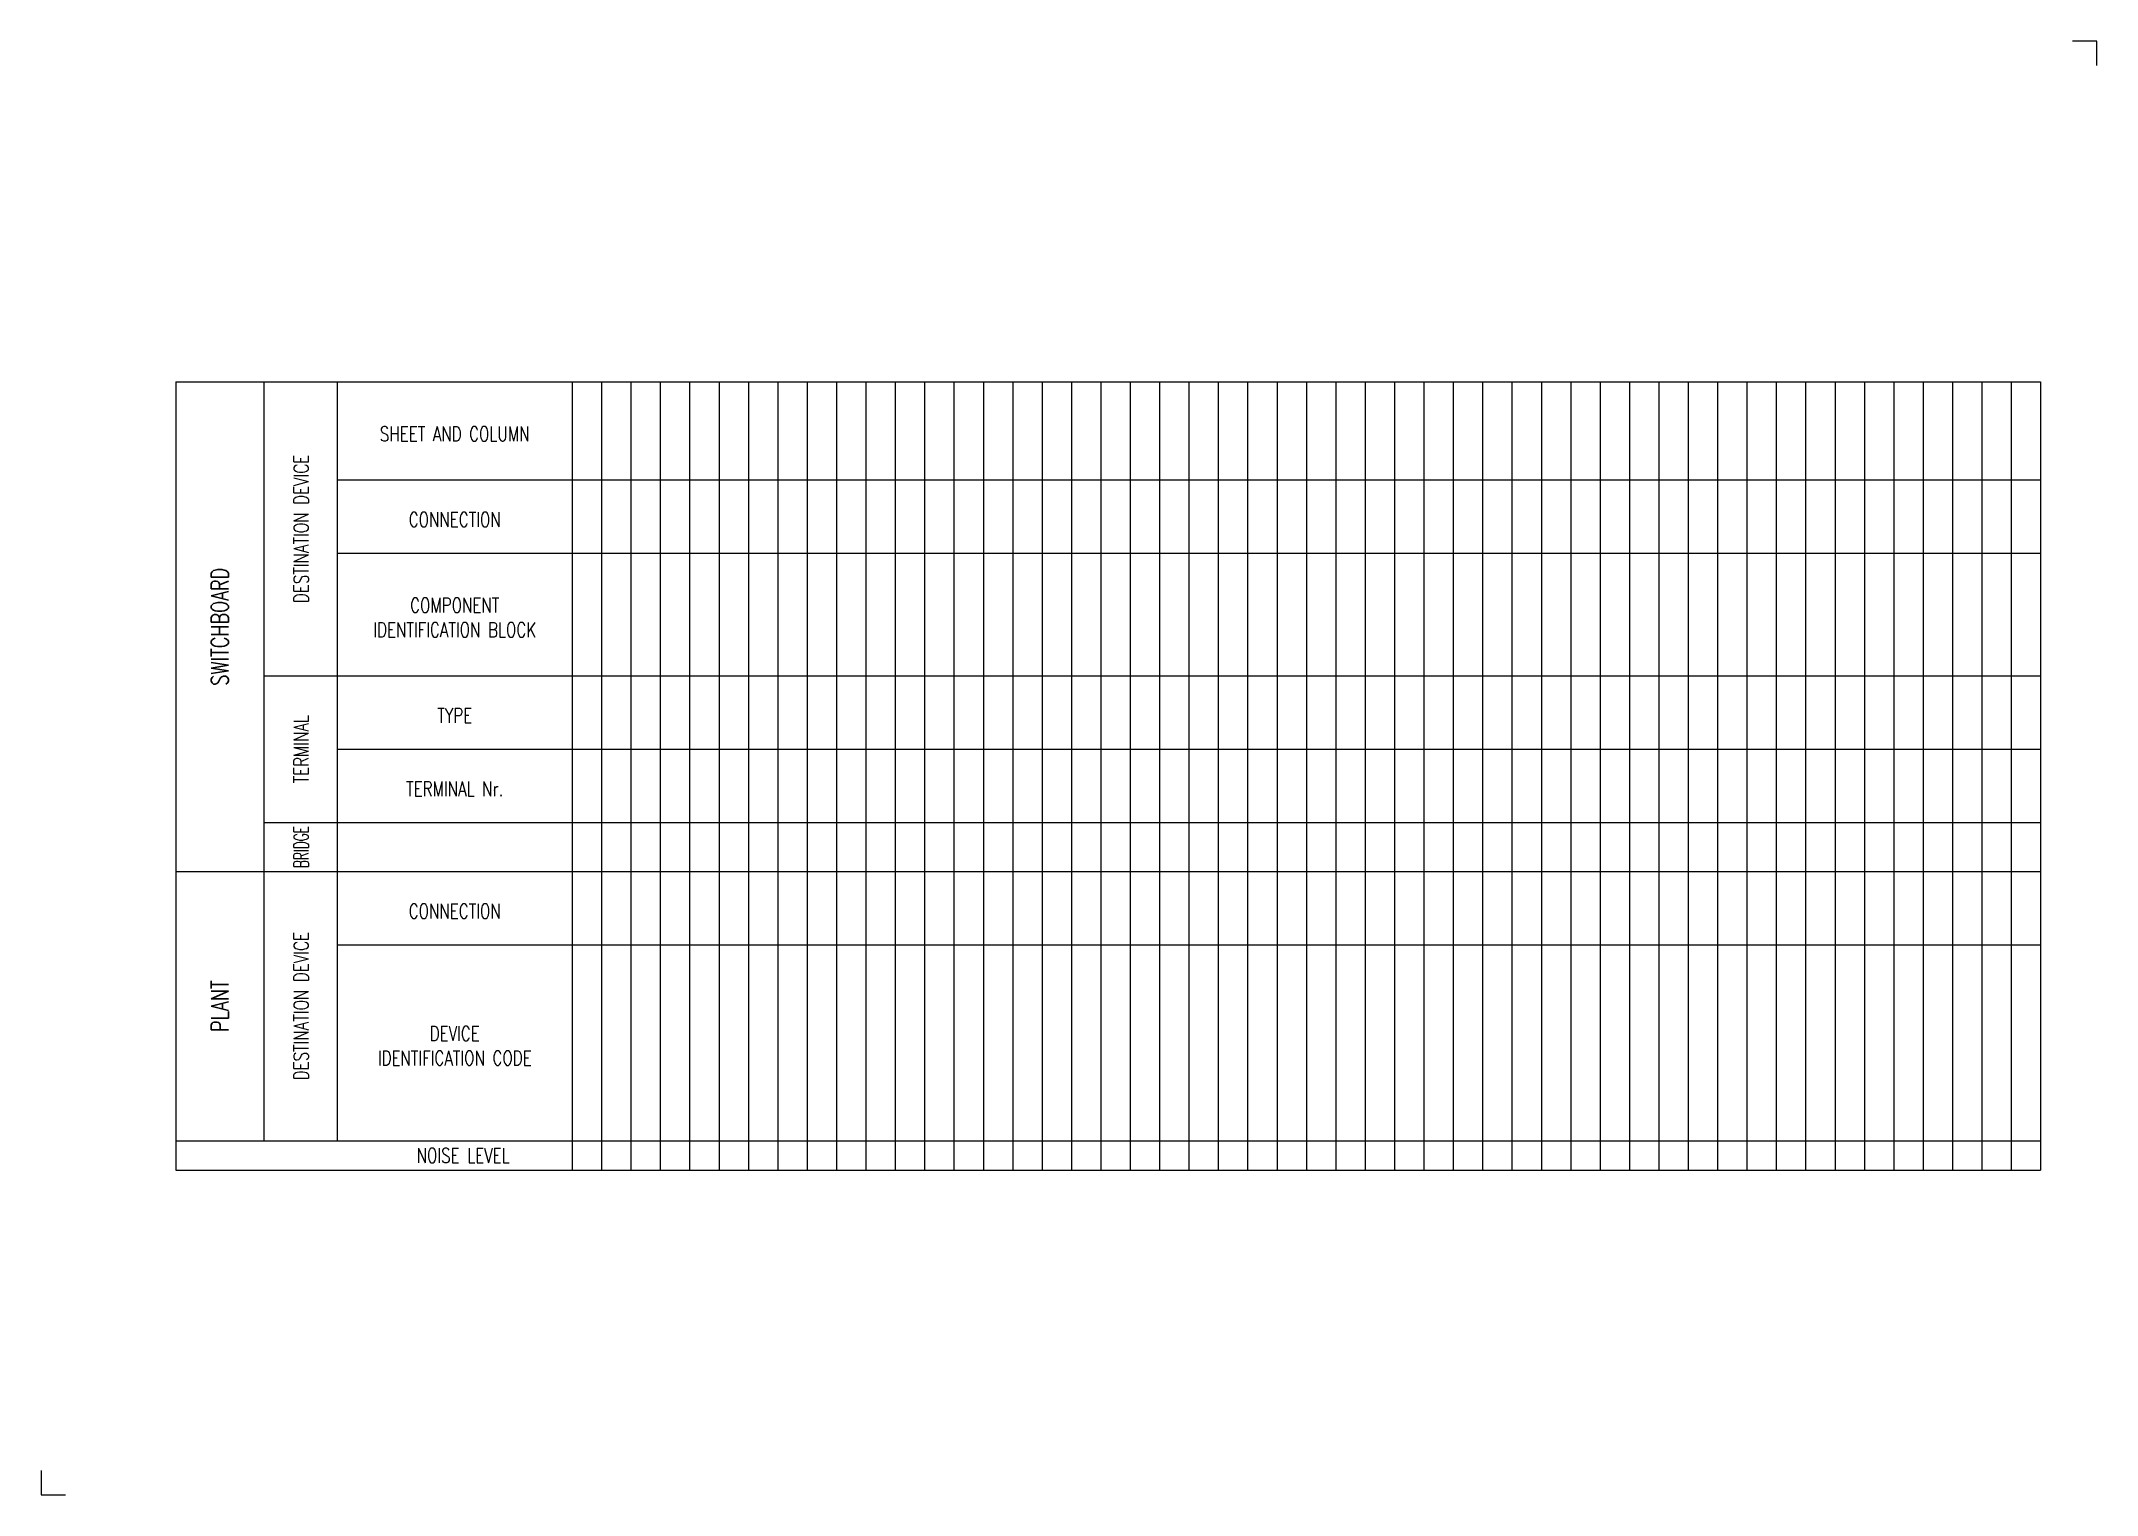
# Model space of a CAD drawing. Extents: x 0 to 420, y 0 to 297.
import ezdxf
from ezdxf.enums import TextEntityAlignment as Align

# ---------------------------------------------------------------- set-up
doc = ezdxf.new("R2010")
doc.units = 0
doc.header["$LTSCALE"] = 10
doc.header["$MEASUREMENT"] = 0
doc.layers.get('0').update_dxf_attribs({"linetype": 'CONTINUOUS'})
doc.layers.add('CART', color=7, linetype='CONTINUOUS')
doc.layers.add('CART-UK', color=7, linetype='CONTINUOUS')
doc.styles.add('ROMANS', font='romans.shx', dxfattribs={"width": 0.75})

msp = doc.modelspace()

# ---------------------------------------------------------------- linework, layer by layer
at = {"color": 9}
for points in [[(420, 292), (420, 297), (415, 297)], [(0, 5), (0, 0), (5, 0)]]:
    msp.add_lwpolyline(points, dxfattribs=at)
at = {"layer": 'CART', "color": 2}
for p, q in [((27.5, 227.36), (408.5, 227.36)), ((27.5, 227.36), (27.5, 66.36)), ((45.5, 227.36), (45.5, 72.36)), ((60.5, 227.36), (60.5, 72.36)), ((108.5, 227.36), (108.5, 66.36)), ((408.5, 227.36), (408.5, 66.36)), ((27.5, 127.36), (408.5, 127.36)), ((27.5, 72.36), (408.5, 72.36)), ((27.5, 66.36), (408.5, 66.36))]:
    msp.add_line(p, q, dxfattribs=at)
at = {"layer": 'CART', "color": 9}
for p, q in [((114.5, 227.36), (114.5, 66.36)), ((120.5, 227.36), (120.5, 66.36)), ((126.5, 227.36), (126.5, 66.36)), ((132.5, 227.36), (132.5, 66.36)), ((138.5, 227.36), (138.5, 66.36)), ((144.5, 227.36), (144.5, 66.36)), ((150.5, 227.36), (150.5, 66.36)), ((156.5, 227.36), (156.5, 66.36)), ((162.5, 227.36), (162.5, 66.36)), ((174.5, 227.36), (174.5, 66.36)), ((180.5, 227.36), (180.5, 66.36)), ((186.5, 227.36), (186.5, 66.36)), ((192.5, 227.36), (192.5, 66.36)), ((198.5, 227.36), (198.5, 66.36)), ((204.5, 227.36), (204.5, 66.36)), ((210.5, 227.36), (210.5, 66.36)), ((216.5, 227.36), (216.5, 66.36)), ((222.5, 227.36), (222.5, 66.36)), ((234.5, 227.36), (234.5, 66.36)), ((240.5, 227.36), (240.5, 66.36)), ((246.5, 227.36), (246.5, 66.36)), ((252.5, 227.36), (252.5, 66.36)), ((258.5, 227.36), (258.5, 66.36)), ((264.5, 227.36), (264.5, 66.36)), ((270.5, 227.36), (270.5, 66.36)), ((276.5, 227.36), (276.5, 66.36)), ((282.5, 227.36), (282.5, 66.36)), ((294.5, 227.36), (294.5, 66.36)), ((300.5, 227.36), (300.5, 66.36)), ((306.5, 227.36), (306.5, 66.36)), ((312.5, 227.36), (312.5, 66.36)), ((318.5, 227.36), (318.5, 66.36)), ((324.5, 227.36), (324.5, 66.36)), ((330.5, 227.36), (330.5, 66.36)), ((336.5, 227.36), (336.5, 66.36)), ((342.5, 227.36), (342.5, 66.36)), ((354.5, 227.36), (354.5, 66.36)), ((360.5, 227.36), (360.5, 66.36)), ((366.5, 227.36), (366.5, 66.36)), ((372.5, 227.36), (372.5, 66.36)), ((378.5, 227.36), (378.5, 66.36)), ((384.5, 227.36), (384.5, 66.36)), ((390.5, 227.36), (390.5, 66.36)), ((396.5, 227.36), (396.5, 66.36)), ((402.5, 227.36), (402.5, 66.36)), ((60.5, 207.36), (408.5, 207.36)), ((60.5, 192.36), (408.5, 192.36)), ((45.5, 167.36), (408.5, 167.36)), ((60.5, 152.36), (408.5, 152.36)), ((45.5, 137.36), (408.5, 137.36)), ((60.5, 112.36), (408.5, 112.36))]:
    msp.add_line(p, q, dxfattribs=at)
at = {"layer": 'CART', "color": 7}
for p, q in [((168.5, 227.36), (168.5, 66.36)), ((228.5, 227.36), (228.5, 66.36)), ((288.5, 227.36), (288.5, 66.36)), ((348.5, 227.36), (348.5, 66.36))]:
    msp.add_line(p, q, dxfattribs=at)

# ---------------------------------------------------------------- texts
at = {"layer": 'CART-UK', "color": 9, "style": 'ROMANS', "width": 0.75}
for s, p in [('SHEET AND COLUMN', (84.5, 216.75)), ('CONNECTION', (84.5, 199.25)), ('COMPONENT', (84.5, 181.75)), ('IDENTIFICATION BLOCK', (84.5, 176.75)), ('TYPE', (84.5, 159.25)), ('TERMINAL Nr.', (84.5, 144.25)), ('CONNECTION', (84.5, 119.25)), ('DEVICE', (84.5, 94.25)), ('IDENTIFICATION CODE', (84.5, 89.25)), ('NOISE LEVEL', (86.22, 69.36))]:
    msp.add_text(s, height=3, dxfattribs=at).set_placement(p, align=Align.MIDDLE)
at = {"layer": 'CART-UK', "color": 9, "style": 'ROMANS'}
for s, width, p in [('DESTINATION DEVICE', 0.75, (53.12, 197.36)), ('TERMINAL', 0.75, (53.12, 152.36)), ('BRIDGE', 0.6, (53.12, 132.36)), ('DESTINATION DEVICE', 0.75, (53.12, 99.86))]:
    msp.add_text(s, height=3, rotation=90, dxfattribs=dict(at, width=width)).set_placement(p, align=Align.MIDDLE)
at = {"layer": 'CART-UK', "color": 2, "style": 'ROMANS', "width": 0.75}
for s, p in [('SWITCHBOARD', (36.5, 177.36)), ('PLANT', (36.5, 99.86))]:
    msp.add_text(s, height=3.5, rotation=90, dxfattribs=at).set_placement(p, align=Align.MIDDLE)

doc.saveas('drawing.dxf')
